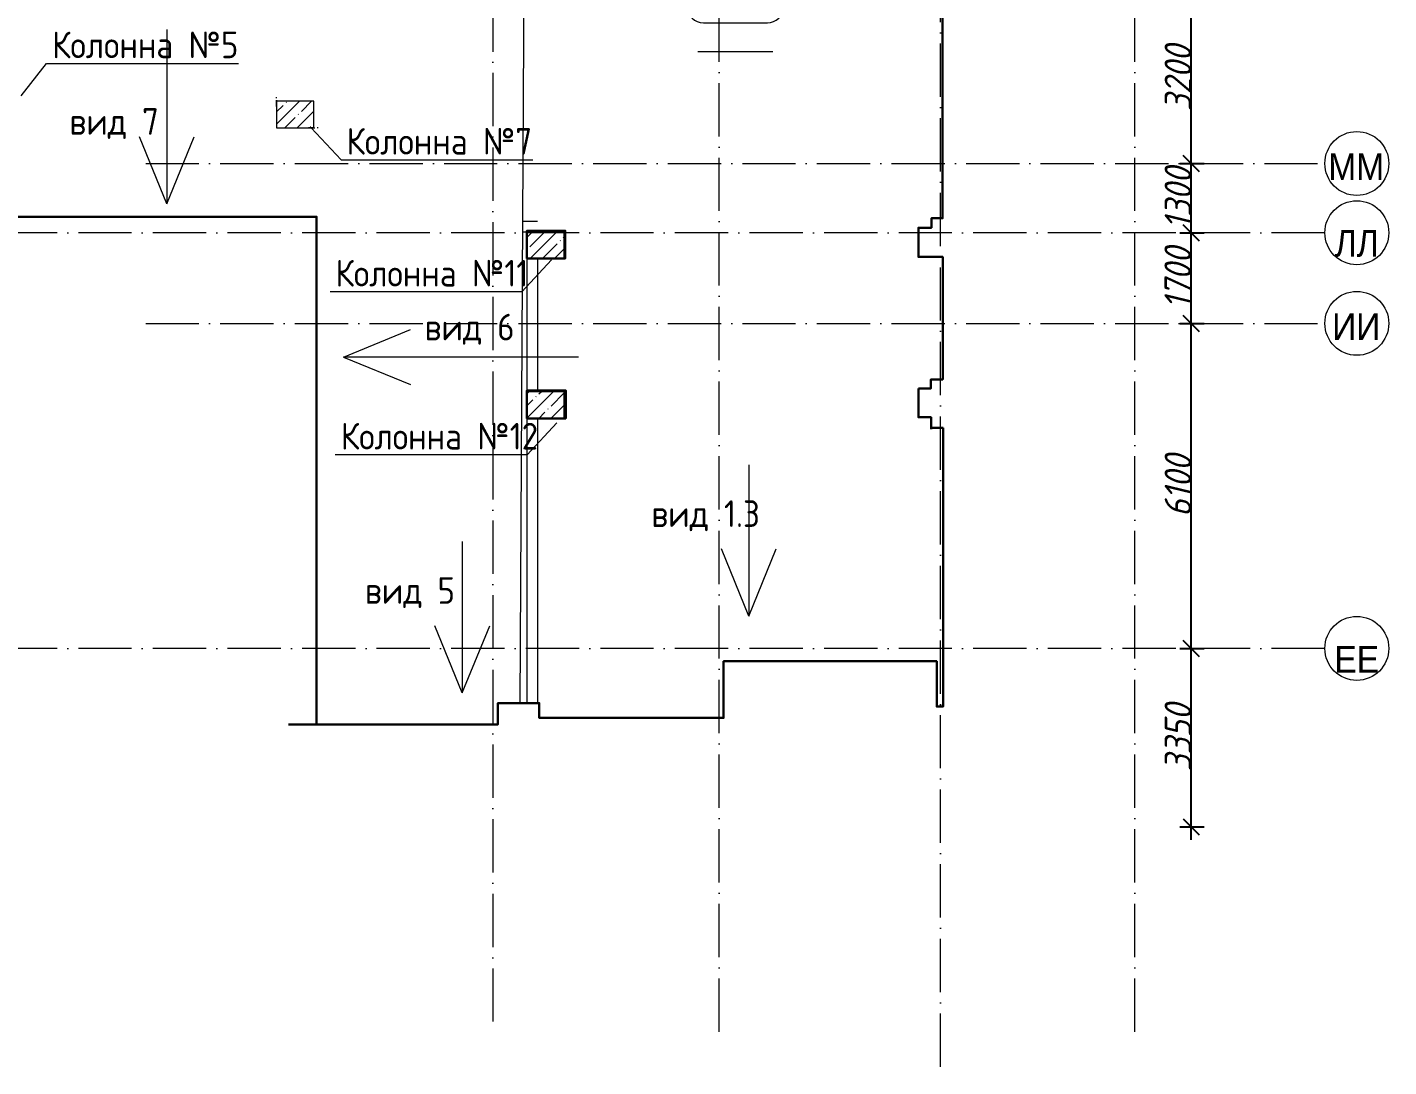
# Model space of a CAD drawing. Header units: millimetres. Extents: x 209 to 1046824, y -248937 to 510758.
# Drawn here: x 188589 to 214150, y 435165 to 454672 of the extents above; entities that cross this region are included whole.
import ezdxf

# ---------------------------------------------------------------- set-up
doc = ezdxf.new("R2010")
doc.units = ezdxf.units.MM
doc.linetypes.add('50_200_ШТРИХ_1Т_ш5_п1_п1_', pattern=[1400, 1000, -200, 0, -200])
for name, color, linetype, lineweight in [('A-ANNO-DIMS', 7, 'Continuous', 9), ('A-WALL', 7, 'Continuous', 5), ('A-WALL-FNSH-1', 7, 'Continuous', 5), ('S-COLS', 7, 'Continuous', 9), ('S-COLS-1', 7, 'Continuous', 5), ('основной', 250, 'Continuous', 15), ('Основные линии', 7, 'Continuous', 30), ('осново', 7, 'Continuous', 30), ('Размеры', 7, 'Continuous', 15)]:
    doc.layers.add(name, color=color, linetype=linetype, lineweight=lineweight)
for name, color, linetype, lineweight, true_color in [('A-AREA-IDEN-1', 7, 'Continuous', 9, 0xaaaaaa), ('Оси-1', 7, 'Continuous', 20, 0xaaaaaa), ('Оси-2', 7, 'Continuous', 9, 0xaaaaaa), ('Оси-3', 7, '50_200_ШТРИХ_1Т_ш5_п1_п1_', 9, 0xaaaaaa)]:
    doc.layers.add(name, color=color, linetype=linetype, lineweight=lineweight, true_color=true_color)
doc.styles.add('Arial', font='arial.ttf', dxfattribs={"width": 0.9, "height": 500})
doc.styles.add('ISOCPEUR_I_1', font='isocpeui.ttf', dxfattribs={"width": 0.9, "height": 500})
doc.styles.add('СПДС', font='isocpeur.ttf', dxfattribs={"width": 0.9})
doc.dimstyles.new('ISO-2_5_0_9К_БОЛЬШОЙ', dxfattribs={"dimscale": 304.8, "dimtxt": 497.990588, "dimasz": 0.984252, "dimexe": 0.787402, "dimexo": 0, "dimgap": 0, "dimtad": 1, "dimdec": 0, "dimzin": 0, "dimdsep": 46, "dimtxsty": 'ISOCPEUR_I_1', "dimblk1": 'OBLIQUE', "dimblk2": 'OBLIQUE', "dimsah": 1, "dimcen": 0.09, "dimdle": 0.787402, "dimazin": 0, "dimtfac": 1, "dimtdec": 4, "dimtix": 1, "dimtmove": 0, "dimatfit": 3, "dimfxl": 1, "dimtvp": 1, "dimtolj": 1, "dimtzin": 0, "dimarcsym": 2})

# ---------------------------------------------------------------- blocks, each defined once
blk = doc.blocks.new('BSC_Колонна _Прямоугольная - 500х700-V304-АИ_План этажа_Стены_2')
at = {"layer": 'S-COLS-1'}
h = blk.add_hatch(dxfattribs=at)
h.set_pattern_fill('FP_173', color=256, style=0, pattern_type=2)
h.set_pattern_definition([(315, (-64381.04, 93600), (228.0985, 228.0985), []), (315, (-64381.04, 93371.9), (228.0985, 228.0985), [403.225, -80.645, 6.706, -73.939])])
h.paths.add_polyline_path([(-250, 350), (-250, -350), (250, -350), (250, 350), (223, 350)])
for p, q in [((250, 350), (-250, 350)), ((-250, 350), (-250, -350)), ((250, -350), (250, 350)), ((-250, -350), (250, -350))]:
    blk.add_line(p, q, dxfattribs=at)
blk = doc.blocks.new('BSC_Колонна _Прямоугольная - 500х700-V316-АИ_План этажа_Стены_2')
at = {"layer": 'S-COLS-1'}
h = blk.add_hatch(dxfattribs=at)
h.set_pattern_fill('FP_185', color=256, style=0, pattern_type=2)
h.set_pattern_definition([(315, (-61381.04, 93600), (228.0985, 228.0985), []), (315, (-61381.04, 93371.9), (228.0985, 228.0985), [403.225, -80.645, 6.706, -73.939])])
h.paths.add_polyline_path([(-250, 350), (-250, -350), (250, -350), (250, 350)])
for p, q in [((250, 350), (-250, 350)), ((-250, 350), (-250, -350)), ((250, -350), (250, 350)), ((-250, -350), (250, -350))]:
    blk.add_line(p, q, dxfattribs=at)
blk = doc.blocks.new('AAR_СКБ_Марка_помещения_1_5 ммп - Номер _ Площадь-27962135-АИ_План этажа_Стены_2')
at = {"layer": 'A-AREA-IDEN-1'}
for p, q in [((-2.99, 3), (3.01, 3)), ((-2.99, 0), (3.01, 0)), ((-3.53, -2.69), (3.53, -2.69))]:
    blk.add_line(p, q, dxfattribs=at)
for centre, start, end in [((-2.99, 1.5), 90, 270), ((3.01, 1.5), 270, 90)]:
    blk.add_arc(centre, 1.5, start, end, dxfattribs=at)
blk = doc.blocks.new('_Oblique')
at = {"color": 0, "linetype": 'ByBlock', "lineweight": -2}
blk.add_line((-0.5, -0.5), (0.5, 0.5), dxfattribs=at)
blk = doc.blocks.new('*D1452')
at = {"layer": 'A-ANNO-DIMS', "color": 0, "lineweight": -2, "transparency": 16777216}
for p, q in [((210443, 439425), (210443, 443255)), ((210230, 443015), (210683, 443015)), ((210230, 439665), (210683, 439665))]:
    blk.add_line(p, q, dxfattribs=at)
at = {"layer": 'Defpoints', "color": 0, "lineweight": 30, "transparency": 16777216}
for p in [(210230, 443015), (210443, 443015), (210230, 439665)]:
    blk.add_point(p, dxfattribs=at)
at = {"layer": 'A-ANNO-DIMS', "color": 0, "lineweight": -2, "transparency": 16777216, "xscale": 300, "yscale": 300, "zscale": 300}
for p, rotation in [((210443, 443015), 90), ((210443, 439665), 270)]:
    blk.add_blockref('_Oblique', p, dxfattribs=dict(at, rotation=rotation))
at = {"layer": 'A-ANNO-DIMS', "color": 0, "transparency": 16777216, "insert": (210193, 441340), "char_height": 500, "width": 1516.96, "attachment_point": 5, "rotation": 90, "style": 'ISOCPEUR_I_1'}
blk.add_mtext('\\A1;3350', dxfattribs=at)
blk = doc.blocks.new('*D1453')
at = {"layer": 'A-ANNO-DIMS', "color": 0, "lineweight": -2, "transparency": 16777216}
for p, q in [((210230, 449115), (210683, 449115)), ((210443, 442775), (210443, 449355)), ((210230, 443015), (210683, 443015))]:
    blk.add_line(p, q, dxfattribs=at)
at = {"layer": 'Defpoints', "color": 0, "lineweight": 30, "transparency": 16777216}
for p in [(210230, 449115), (210443, 449115), (210230, 443015)]:
    blk.add_point(p, dxfattribs=at)
at = {"layer": 'A-ANNO-DIMS', "color": 0, "lineweight": -2, "transparency": 16777216, "xscale": 300, "yscale": 300, "zscale": 300}
for p, rotation in [((210443, 449115), 90), ((210443, 443015), 270)]:
    blk.add_blockref('_Oblique', p, dxfattribs=dict(at, rotation=rotation))
at = {"layer": 'A-ANNO-DIMS', "color": 0, "transparency": 16777216, "insert": (210193, 446065), "char_height": 500, "width": 1402.04, "attachment_point": 5, "rotation": 90, "style": 'ISOCPEUR_I_1'}
blk.add_mtext('\\A1;6100', dxfattribs=at)
blk = doc.blocks.new('*D1454')
at = {"layer": 'A-ANNO-DIMS', "color": 0, "lineweight": -2, "transparency": 16777216}
for p, q in [((210443, 448875), (210443, 451055)), ((210230, 450815), (210683, 450815)), ((210230, 449115), (210683, 449115))]:
    blk.add_line(p, q, dxfattribs=at)
at = {"layer": 'Defpoints', "color": 0, "lineweight": 30, "transparency": 16777216}
for p in [(210230, 450815), (210443, 450815), (210230, 449115)]:
    blk.add_point(p, dxfattribs=at)
at = {"layer": 'A-ANNO-DIMS', "color": 0, "lineweight": -2, "transparency": 16777216, "xscale": 300, "yscale": 300, "zscale": 300}
for p, rotation in [((210443, 450815), 90), ((210443, 449115), 270)]:
    blk.add_blockref('_Oblique', p, dxfattribs=dict(at, rotation=rotation))
at = {"layer": 'A-ANNO-DIMS', "color": 0, "transparency": 16777216, "insert": (210189, 449965), "char_height": 500, "width": 1402.04, "attachment_point": 5, "rotation": 90, "style": 'ISOCPEUR_I_1'}
blk.add_mtext('\\A1;1700', dxfattribs=at)
blk = doc.blocks.new('*D1455')
at = {"layer": 'A-ANNO-DIMS', "color": 0, "lineweight": -2, "transparency": 16777216}
for p, q in [((210443, 450575), (210443, 452355)), ((210230, 452115), (210683, 452115)), ((210230, 450815), (210683, 450815))]:
    blk.add_line(p, q, dxfattribs=at)
at = {"layer": 'Defpoints', "color": 0, "lineweight": 30, "transparency": 16777216}
for p in [(210230, 452115), (210443, 452115), (210230, 450815)]:
    blk.add_point(p, dxfattribs=at)
at = {"layer": 'A-ANNO-DIMS', "color": 0, "lineweight": -2, "transparency": 16777216, "xscale": 300, "yscale": 300, "zscale": 300}
for p, rotation in [((210443, 452115), 90), ((210443, 450815), 270)]:
    blk.add_blockref('_Oblique', p, dxfattribs=dict(at, rotation=rotation))
at = {"layer": 'A-ANNO-DIMS', "color": 0, "transparency": 16777216, "insert": (210193, 451465), "char_height": 500, "width": 1402.04, "attachment_point": 5, "rotation": 90, "style": 'ISOCPEUR_I_1'}
blk.add_mtext('\\A1;1300', dxfattribs=at)
blk = doc.blocks.new('*D1456')
at = {"layer": 'A-ANNO-DIMS', "color": 0, "lineweight": -2, "transparency": 16777216}
for p, q in [((210443, 451875), (210443, 455555)), ((210230, 455315), (210683, 455315)), ((210230, 452115), (210683, 452115))]:
    blk.add_line(p, q, dxfattribs=at)
at = {"layer": 'Defpoints', "color": 0, "lineweight": 30, "transparency": 16777216}
for p in [(210230, 455315), (210443, 455315), (210230, 452115)]:
    blk.add_point(p, dxfattribs=at)
at = {"layer": 'A-ANNO-DIMS', "color": 0, "lineweight": -2, "transparency": 16777216, "xscale": 300, "yscale": 300, "zscale": 300}
for p, rotation in [((210443, 455315), 90), ((210443, 452115), 270)]:
    blk.add_blockref('_Oblique', p, dxfattribs=dict(at, rotation=rotation))
at = {"layer": 'A-ANNO-DIMS', "color": 0, "transparency": 16777216, "insert": (210193, 453715), "char_height": 500, "width": 1516.96, "attachment_point": 5, "rotation": 90, "style": 'ISOCPEUR_I_1'}
blk.add_mtext('\\A1;3200', dxfattribs=at)
blk = doc.blocks.new('Ось сетки - Круг_Ø6_00__ISO-2_5_0_9K_-17386508-АИ_План этажа_Стены_3')
at = {"layer": 'Оси-1'}
blk.add_circle((0, 0), 3, dxfattribs=at)
blk = doc.blocks.new('*D1826')
at = {"layer": 'A-ANNO-DIMS', "color": 0, "lineweight": -2, "transparency": 16777216}
for p, q in [((210443, 439425), (210443, 443255)), ((210230, 443015), (210683, 443015)), ((210230, 439665), (210683, 439665))]:
    blk.add_line(p, q, dxfattribs=at)
at = {"layer": 'Defpoints', "color": 0, "lineweight": 30, "transparency": 16777216}
for p in [(210230, 443015), (210443, 443015), (210230, 439665)]:
    blk.add_point(p, dxfattribs=at)
at = {"layer": 'A-ANNO-DIMS', "color": 0, "lineweight": -2, "transparency": 16777216, "xscale": 300, "yscale": 300, "zscale": 300}
for p, rotation in [((210443, 443015), 90), ((210443, 439665), 270)]:
    blk.add_blockref('_Oblique', p, dxfattribs=dict(at, rotation=rotation))
at = {"layer": 'A-ANNO-DIMS', "color": 0, "transparency": 16777216, "insert": (210193, 441340), "char_height": 500, "width": 1516.96, "attachment_point": 5, "rotation": 90, "style": 'ISOCPEUR_I_1'}
blk.add_mtext('\\A1;3350', dxfattribs=at)
blk = doc.blocks.new('*D1827')
at = {"layer": 'A-ANNO-DIMS', "color": 0, "lineweight": -2, "transparency": 16777216}
for p, q in [((210230, 449115), (210683, 449115)), ((210443, 442775), (210443, 449355)), ((210230, 443015), (210683, 443015))]:
    blk.add_line(p, q, dxfattribs=at)
at = {"layer": 'Defpoints', "color": 0, "lineweight": 30, "transparency": 16777216}
for p in [(210230, 449115), (210443, 449115), (210230, 443015)]:
    blk.add_point(p, dxfattribs=at)
at = {"layer": 'A-ANNO-DIMS', "color": 0, "lineweight": -2, "transparency": 16777216, "xscale": 300, "yscale": 300, "zscale": 300}
for p, rotation in [((210443, 449115), 90), ((210443, 443015), 270)]:
    blk.add_blockref('_Oblique', p, dxfattribs=dict(at, rotation=rotation))
at = {"layer": 'A-ANNO-DIMS', "color": 0, "transparency": 16777216, "insert": (210193, 446065), "char_height": 500, "width": 1402.04, "attachment_point": 5, "rotation": 90, "style": 'ISOCPEUR_I_1'}
blk.add_mtext('\\A1;6100', dxfattribs=at)
blk = doc.blocks.new('*D1828')
at = {"layer": 'A-ANNO-DIMS', "color": 0, "lineweight": -2, "transparency": 16777216}
for p, q in [((210443, 448875), (210443, 451055)), ((210230, 450815), (210683, 450815)), ((210230, 449115), (210683, 449115))]:
    blk.add_line(p, q, dxfattribs=at)
at = {"layer": 'Defpoints', "color": 0, "lineweight": 30, "transparency": 16777216}
for p in [(210230, 450815), (210443, 450815), (210230, 449115)]:
    blk.add_point(p, dxfattribs=at)
at = {"layer": 'A-ANNO-DIMS', "color": 0, "lineweight": -2, "transparency": 16777216, "xscale": 300, "yscale": 300, "zscale": 300}
for p, rotation in [((210443, 450815), 90), ((210443, 449115), 270)]:
    blk.add_blockref('_Oblique', p, dxfattribs=dict(at, rotation=rotation))
at = {"layer": 'A-ANNO-DIMS', "color": 0, "transparency": 16777216, "insert": (210189, 449965), "char_height": 500, "width": 1402.04, "attachment_point": 5, "rotation": 90, "style": 'ISOCPEUR_I_1'}
blk.add_mtext('\\A1;1700', dxfattribs=at)
blk = doc.blocks.new('*D1829')
at = {"layer": 'A-ANNO-DIMS', "color": 0, "lineweight": -2, "transparency": 16777216}
for p, q in [((210443, 450575), (210443, 452355)), ((210230, 452115), (210683, 452115)), ((210230, 450815), (210683, 450815))]:
    blk.add_line(p, q, dxfattribs=at)
at = {"layer": 'Defpoints', "color": 0, "lineweight": 30, "transparency": 16777216}
for p in [(210230, 452115), (210443, 452115), (210230, 450815)]:
    blk.add_point(p, dxfattribs=at)
at = {"layer": 'A-ANNO-DIMS', "color": 0, "lineweight": -2, "transparency": 16777216, "xscale": 300, "yscale": 300, "zscale": 300}
for p, rotation in [((210443, 452115), 90), ((210443, 450815), 270)]:
    blk.add_blockref('_Oblique', p, dxfattribs=dict(at, rotation=rotation))
at = {"layer": 'A-ANNO-DIMS', "color": 0, "transparency": 16777216, "insert": (210193, 451465), "char_height": 500, "width": 1402.04, "attachment_point": 5, "rotation": 90, "style": 'ISOCPEUR_I_1'}
blk.add_mtext('\\A1;1300', dxfattribs=at)
blk = doc.blocks.new('*D1830')
at = {"layer": 'A-ANNO-DIMS', "color": 0, "lineweight": -2, "transparency": 16777216}
for p, q in [((210443, 451875), (210443, 455555)), ((210230, 455315), (210683, 455315)), ((210230, 452115), (210683, 452115))]:
    blk.add_line(p, q, dxfattribs=at)
at = {"layer": 'Defpoints', "color": 0, "lineweight": 30, "transparency": 16777216}
for p in [(210230, 455315), (210443, 455315), (210230, 452115)]:
    blk.add_point(p, dxfattribs=at)
at = {"layer": 'A-ANNO-DIMS', "color": 0, "lineweight": -2, "transparency": 16777216, "xscale": 300, "yscale": 300, "zscale": 300}
for p, rotation in [((210443, 455315), 90), ((210443, 452115), 270)]:
    blk.add_blockref('_Oblique', p, dxfattribs=dict(at, rotation=rotation))
at = {"layer": 'A-ANNO-DIMS', "color": 0, "transparency": 16777216, "insert": (210193, 453715), "char_height": 500, "width": 1516.96, "attachment_point": 5, "rotation": 90, "style": 'ISOCPEUR_I_1'}
blk.add_mtext('\\A1;3200', dxfattribs=at)

msp = doc.modelspace()

# ---------------------------------------------------------------- hatches: boundary and pattern name
at = {"layer": 'S-COLS-1', "true_color": 0x000000}
h = msp.add_hatch(dxfattribs=at)
h.set_pattern_fill('FP_1', color=18, style=0, pattern_type=2)
h.set_pattern_definition([(45, (104719.3, 386201.04), (-228.0985, 228.0985), []), (45, (104947.4, 386201.04), (-228.0985, 228.0985), [403.225, -80.645, 6.706, -73.939])])
h.paths.add_polyline_path([(193269.3, 452781.7), (193969.3, 452781.7), (193969.3, 453281.7), (193269.3, 453281.7)])

# ---------------------------------------------------------------- linework, layer by layer
at = {"lineweight": 30}
for points in [[(205320.9, 447893.1), (205555.9, 447893.1), (205555.9, 448063.1), (205775.9, 448063.1), (205775.9, 450363.1), (205319.9, 450363.1), (205319.9, 450908.1), (205564.9, 450908.1), (205564.9, 451088.1), (205774.9, 451088.1), (205774.9, 456128.1)], [(179249.2, 451115), (194022.2, 451115), (194022.2, 441589.1)], [(205559.3, 447153.1), (205557.9, 447353.1), (205320.9, 447353.1), (205320.9, 447893.1)], [(205782.9, 447153.1), (205557.9, 447153.1)], [(205782.9, 447153.1), (205557.9, 447153.1), (205557.9, 447131.1)], [(205782.9, 447153.1), (205782.9, 442203.1)], [(193494.9, 441589.1), (197426.9, 441589.1), (197426.9, 441989.1), (198201.9, 441989.1), (198201.9, 441711.1), (201662.9, 441711.1), (201662.9, 442773.1), (205662.9, 442773.1), (205662.9, 441923.1), (205782.9, 441923.1), (205782.9, 442203.1), (205782.9, 442203.1)]]:
    msp.add_lwpolyline(points, dxfattribs=at)
for points in [[(197969.3, 450332.1), (198689.3, 450332.1), (198689.3, 450852.1), (197969.3, 450852.1)], [(197969.3, 447332.1), (198699.3, 447332.1), (198699.3, 447857.1), (197969.3, 447857.1)]]:
    msp.add_lwpolyline(points, close=True, dxfattribs=at)
at = {"layer": 'A-WALL', "color": 18, "true_color": 0x000000}
for p, q in [((193269.3, 453341.7), (193269.3, 453361.7)), ((193269.3, 453301.7), (193269.3, 453281.7)), ((193969.3, 452781.7), (193989.3, 452781.7)), ((194049.3, 452781.7), (194029.3, 452781.7))]:
    msp.add_line(p, q, dxfattribs=at)
at = {"layer": 'A-WALL-FNSH-1', "color": 18, "true_color": 0x000000}
for p, q in [((193269.3, 453301.7), (193269.3, 453301.7)), ((193269.3, 453181.7), (193269.3, 453301.7)), ((193969.3, 452781.7), (193869.3, 452781.7))]:
    msp.add_line(p, q, dxfattribs=at)
at = {"layer": 'S-COLS-1', "color": 18, "true_color": 0x000000}
for p, q in [((193969.3, 453281.7), (193269.3, 453281.7)), ((193269.3, 453281.7), (193269.3, 452781.7)), ((193969.3, 452781.7), (193969.3, 453281.7)), ((193269.3, 452781.7), (193969.3, 452781.7))]:
    msp.add_line(p, q, dxfattribs=at)
at = {"layer": 'Оси-3'}
for p, q in [((197332.2, 479014.9), (197332.2, 435823.1)), ((201582.2, 435823.1), (201582.2, 479014.9)), ((205732.2, 435165), (205732.2, 479014.9)), ((209382.2, 435823.1), (209382.2, 479014.9)), ((190813.4, 452115), (212950.2, 452115)), ((212950.2, 450815), (171168.2, 450815)), ((190813.4, 449115), (212950.2, 449115)), ((212950.2, 443015), (171168.2, 443015))]:
    msp.add_line(p, q, dxfattribs=at)
at = {"layer": 'основной', "color": 18, "lineweight": 15, "true_color": 0x000000}
msp.add_lwpolyline([(188474.3, 453381.7), (188952.5, 453990.6), (192552.5, 453990.6)], dxfattribs=at)
at = {"layer": 'основной', "lineweight": 15}
for points in [[(193919.3, 452781.7), (194479.9, 452181.7), (198079.9, 452181.7)], [(198433.7, 450306.4), (197873.1, 449706.4), (194273.1, 449706.4)], [(198533.4, 447247.8), (197972.8, 446647.8), (194372.8, 446647.8)]]:
    msp.add_lwpolyline(points, dxfattribs=at)
at = {"layer": 'Размеры', "color": 1}
for p, q in [((197969.3, 450332.1), (197969.3, 447857.1)), ((198169.3, 450332.1), (198169.3, 447857.1)), ((197969.3, 447332.1), (197969.3, 441989.1)), ((198169.3, 447332.1), (198169.3, 441989.1))]:
    msp.add_line(p, q, dxfattribs=at)
at = {"layer": 'Размеры'}
for points in [[(197846.2, 441989.1), (197985.2, 468088)], [(198937.3, 448483.6), (194527.2, 448483.6)], [(194527.2, 448483.6), (195785.8, 447969.9)], [(202134.8, 446461.4), (202134.8, 443622.9)], [(196757.2, 445019.7), (196757.2, 442181.2)], [(202134.8, 443622.9), (201621.2, 444881.5)], [(202134.8, 443622.9), (202648.4, 444881.5)], [(196757.2, 442181.2), (196243.6, 443439.8)], [(196757.2, 442181.2), (197270.8, 443439.8)]]:
    msp.add_lwpolyline(points, dxfattribs=at)
at = {"layer": 'Размеры', "color": 18, "true_color": 0x000000}
for points in [[(191210.4, 454628.3), (191210.4, 451354.9)], [(191210.4, 451354.9), (190696.8, 452613.5)], [(191210.4, 451354.9), (191724, 452613.5)], [(194527.2, 448483.6), (195785.8, 448997.2)]]:
    msp.add_lwpolyline(points, dxfattribs=at)
at = {"layer": 'Размеры', "color": 1}
for points in [[(197894.4, 451032.1), (198169.4, 451032.1)], [(197893.3, 450832.1), (197969.3, 450832.1)]]:
    msp.add_lwpolyline(points, dxfattribs=at)

# ---------------------------------------------------------------- block references
at = {"layer": 'A-AREA-IDEN-1', "xscale": 199.9999999999999, "yscale": 199.9999999999999, "zscale": 199.9999999999999}
msp.add_blockref('AAR_СКБ_Марка_помещения_1_5 ммп - Номер _ Площадь-27962135-АИ_План этажа_Стены_2', (201882.4, 454754.6), dxfattribs=at)
at = {"layer": 'S-COLS', "rotation": 89.9999999999999}
for name, p in [('BSC_Колонна _Прямоугольная - 500х700-V304-АИ_План этажа_Стены_2', (198319.3, 450582.1)), ('BSC_Колонна _Прямоугольная - 500х700-V316-АИ_План этажа_Стены_2', (198319.3, 447582.1))]:
    msp.add_blockref(name, p, dxfattribs=at)
at = {"layer": 'Оси-1', "xscale": 199.9999999999999, "yscale": 199.9999999999999, "zscale": 199.9999999999999}
for p, rotation in [((213550.2, 452115), 269.9999999999995), ((213550.2, 450815), 89.9999999999998), ((213550.2, 449115), 269.9999999999995), ((213550.2, 443015), 89.9999999999998)]:
    msp.add_blockref('Ось сетки - Круг_Ø6_00__ISO-2_5_0_9K_-17386508-АИ_План этажа_Стены_3', p, dxfattribs=dict(at, rotation=rotation))

# ---------------------------------------------------------------- texts
at = {"layer": 'Оси-2', "char_height": 500, "attachment_point": 5, "line_spacing_factor": 0.936439, "style": 'Arial'}
for s, insert, width in [('\\pxqc,t4.572,9.144,13.716,18.288,22.86,27.432,32.004,36.576,41.148,45.72,50.292,54.864,59.436,64.008,68.58,73.152,77.724,82.296,86.868,91.44,96.012,100.584,105.156,109.728,114.3,118.872,123.444,128.016,132.588,137.16,141.732,146.304;{ММ}', (213538.7, 452053.2), 1036.8), ('\\pxqc,t4.572,9.144,13.716,18.288,22.86,27.432,32.004,36.576,41.148,45.72,50.292,54.864,59.436,64.008,68.58,73.152,77.724,82.296,86.868,91.44,96.012,100.584,105.156,109.728,114.3,118.872,123.444,128.016,132.588,137.16,141.732,146.304;{ЛЛ}', (213549, 450612.1), 846), ('\\pxqc,t4.572,9.144,13.716,18.288,22.86,27.432,32.004,36.576,41.148,45.72,50.292,54.864,59.436,64.008,68.58,73.152,77.724,82.296,86.868,91.44,96.012,100.584,105.156,109.728,114.3,118.872,123.444,128.016,132.588,137.16,141.732,146.304;{ИИ}', (213539.6, 449053.2), 916.2), ('\\pxqc,t4.572,9.144,13.716,18.288,22.86,27.432,32.004,36.576,41.148,45.72,50.292,54.864,59.436,64.008,68.58,73.152,77.724,82.296,86.868,91.44,96.012,100.584,105.156,109.728,114.3,118.872,123.444,128.016,132.588,137.16,141.732,146.304;{ЕЕ}', (213549, 442812.1), 846)]:
    msp.add_mtext(s, dxfattribs=dict(at, insert=insert, width=width))
at = {"layer": 'Основные линии', "color": 18, "true_color": 0x000000, "insert": (189381.4, 453154.1), "char_height": 500, "attachment_point": 1, "style": 'СПДС'}
msp.add_mtext_dynamic_manual_height_columns('вид 7', width=3371.815, gutter_width=1678.4, heights=[0], dxfattribs=at)
at = {"layer": 'Основные линии', "char_height": 500, "attachment_point": 1, "style": 'СПДС'}
for s, width, insert in [('вид 6', 2769.041, (196048.4, 449294.8)), ('вид 1.3', 3371.815, (200305.8, 445793.8)), ('вид 5', 3371.815, (194928.2, 444352.1))]:
    msp.add_mtext_dynamic_manual_height_columns(s, width=width, gutter_width=1678.4, heights=[0], dxfattribs=dict(at, insert=insert))
at = {"layer": 'осново', "color": 18, "true_color": 0x000000, "insert": (189055.8, 454590.6), "char_height": 500, "attachment_point": 1, "style": 'СПДС'}
msp.add_mtext_dynamic_manual_height_columns('Колонна №5', width=3618.872, gutter_width=1678.4, heights=[0], dxfattribs=at)
at = {"layer": 'осново', "char_height": 500, "attachment_point": 1, "style": 'СПДС'}
for s, width, insert in [('Колонна №7', 3618.872, (194583.2, 452781.7)), ('Колонна №11', 3620.421, (194376.5, 450306.4)), ('Колонна №12', 3674.468, (194476.2, 447247.8))]:
    msp.add_mtext_dynamic_manual_height_columns(s, width=width, gutter_width=1678.4, heights=[0], dxfattribs=dict(at, insert=insert))

# ---------------------------------------------------------------- dimensions: what is measured, and where the dimension line sits
at = {"layer": 'A-ANNO-DIMS'}
for base, p1, p2, override, picture, middle in [((210442.6, 455315), (210230.5, 452115), (210230.5, 455315), {"dimpost": '<>', "dimfxl": 3200}, '*D1456', (210192.6, 453715)), ((210442.6, 455315), (210230.5, 452115), (210230.5, 455315), {"dimpost": '<>', "dimfxl": 3200}, '*D1830', (210192.6, 453715)), ((210442.6, 452115), (210230.5, 450815), (210230.5, 452115), {"dimpost": '<>', "dimfxl": 1300}, '*D1455', (210192.6, 451465)), ((210442.6, 452115), (210230.5, 450815), (210230.5, 452115), {"dimpost": '<>', "dimfxl": 1300}, '*D1829', (210192.6, 451465)), ((210442.6, 450815), (210230.5, 449115), (210230.5, 450815), {"dimpost": '<>', "dimfxl": 1700}, '*D1454', (210189.4, 449965)), ((210442.6, 450815), (210230.5, 449115), (210230.5, 450815), {"dimpost": '<>', "dimfxl": 1700}, '*D1828', (210189.4, 449965)), ((210442.6, 449115), (210230.5, 443015), (210230.5, 449115), {"dimpost": '<>', "dimfxl": 6100}, '*D1453', (210192.6, 446065)), ((210442.6, 449115), (210230.5, 443015), (210230.5, 449115), {"dimpost": '<>', "dimfxl": 6100}, '*D1827', (210192.6, 446065)), ((210442.6, 443015), (210230.5, 439665), (210230.5, 443015), {"dimpost": '<>', "dimfxl": 3350}, '*D1452', (210192.6, 441340)), ((210442.6, 443015), (210230.5, 439665), (210230.5, 443015), {"dimpost": '<>', "dimfxl": 3350}, '*D1826', (210192.6, 441340))]:
    dim = msp.add_linear_dim(base=base, p1=p1, p2=p2, angle=90, dimstyle='ISO-2_5_0_9К_БОЛЬШОЙ', override=override, dxfattribs=at)
    dim.commit()
    dim.dimension.update_dxf_attribs({"geometry": picture, "text_midpoint": middle})

doc.saveas('drawing.dxf')
